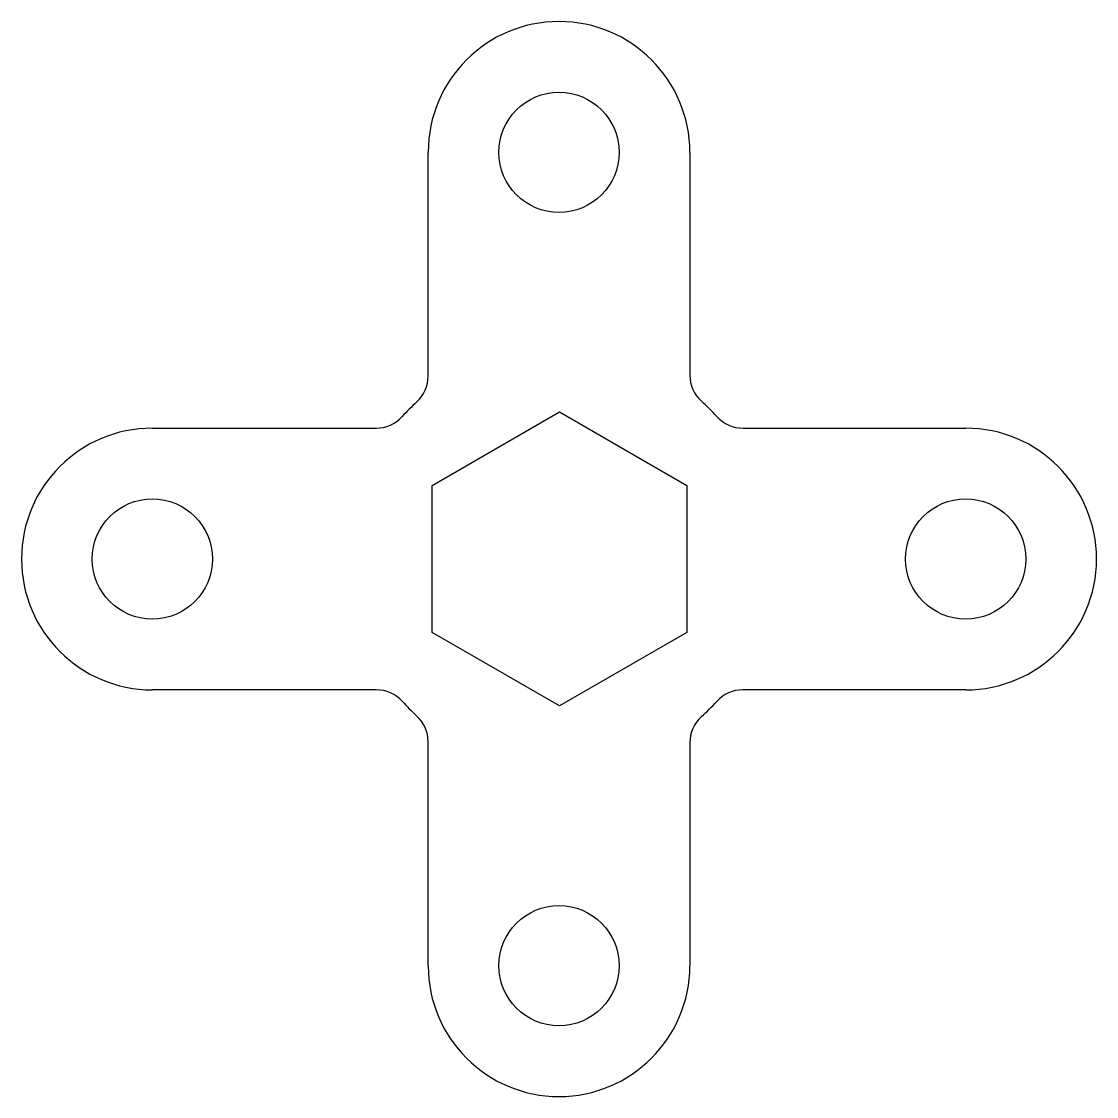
# Model space of a CAD drawing. Header units: millimetres. Extents: x -15.2 to 15.2, y -15.2 to 15.2.
import ezdxf

# ---------------------------------------------------------------- set-up
doc = ezdxf.new("R2010")
doc.units = ezdxf.units.MM

msp = doc.modelspace()

# ---------------------------------------------------------------- linework, layer by layer
for p, q in [((-3.715, 5.174), (-3.715, 11.498)), ((3.685, 11.498), (3.685, 5.201)), ((-11.515, 3.698), (-5.189, 3.698)), ((5.189, 3.698), (11.485, 3.698)), ((-5.186, -3.702), (-11.515, -3.702)), ((11.485, -3.702), (5.186, -3.702)), ((-3.715, -11.502), (-3.715, -5.174)), ((3.685, -5.201), (3.685, -11.502))]:
    msp.add_line(p, q)
msp.add_lwpolyline([(-3.6, -2.078), (-3.6, 2.078), (0, 4.157), (3.6, 2.078), (3.6, -2.078), (0, -4.157)], close=True)
msp.add_lwpolyline([(-3.6, -2.078), (-3.6, 2.078), (0, 4.157), (3.6, 2.078), (3.6, -2.078), (0, -4.157)], close=True)
for centre in [(-0.015, 11.498), (-11.515, -0.002), (11.485, -0.002), (-0.015, -11.502)]:
    msp.add_circle(centre, 1.7)
for centre, radius, start, end in [((-0.015, 11.498), 3.7, 0, 180), ((-4.715, 5.174), 1, 312.346, 0), ((4.685, 5.201), 1, 180, 227.9907), ((0, 0), 6, 132.346, 137.8403), ((0, 0), 6, 42.1597, 47.9907), ((-5.189, 4.698), 1, 270, 317.8403), ((5.189, 4.698), 1, 222.1597, 270), ((-11.515, -0.002), 3.7, 90, 270), ((11.485, -0.002), 3.7, 270, 90), ((-5.186, -4.702), 1, 42.1951, 90), ((5.186, -4.702), 1, 90, 137.8049), ((0, 0), 6, 222.1951, 227.654), ((0, 0), 6, 312.0093, 317.8049), ((-4.715, -5.174), 1, 0, 47.654), ((4.685, -5.201), 1, 132.0093, 180), ((-0.015, -11.502), 3.7, 180, 0)]:
    msp.add_arc(centre, radius, start, end)

doc.saveas('drawing.dxf')
